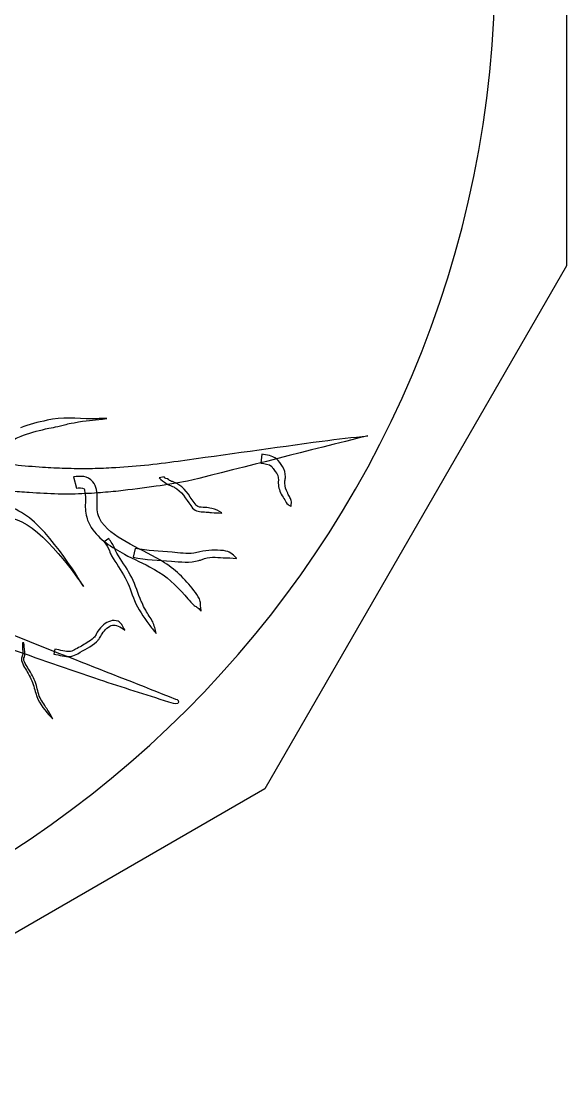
# Model space of a CAD drawing. Extents: x 5.1 to 86.3, y 5.1 to 86.3.
# Drawn here: x 66.63 to 86.27, y 5.13 to 43.63 of the extents above; entities that cross this region are included whole.
import ezdxf

# ---------------------------------------------------------------- set-up
doc = ezdxf.new("R2010")
doc.units = 0
doc.layers.add('View004', color=7, linetype='CONTINUOUS')

msp = doc.modelspace()

# ---------------------------------------------------------------- linework, layer by layer
at = {"layer": 'View004', "color": 7}
for p, q in [((86.270293, 56.571188), (86.270293, 34.830789)), ((86.270293, 34.830789), (75.399291, 16.002689)), ((75.399291, 16.002689), (56.571293, 5.132289))]:
    msp.add_line(p, q, dxfattribs=at)
at = {"layer": 'View004', "color": 1}
for p, q in [((69.7044, 29.32602), (69.703716, 29.336721)), ((69.703716, 29.336721), (69.703716, 29.336721)), ((75.258142, 27.724526), (75.258139, 27.724538)), ((75.285973, 28.041178), (75.258142, 27.724526)), ((68.504024, 27.226125), (68.607738, 26.823833)), ((71.769794, 27.230895), (71.588829, 27.198028)), ((68.607738, 26.823833), (68.607743, 26.823854)), ((76.335491, 26.172578), (76.344795, 26.177898)), ((76.344795, 26.177898), (76.344795, 26.177898)), ((66.735004, 25.879831), (66.735004, 25.879831)), ((73.84231, 25.925089), (73.844286, 25.931093)), ((73.844286, 25.931093), (73.844286, 25.931093)), ((69.775934, 25.01097), (69.611764, 24.88892)), ((69.611764, 24.88892), (69.611767, 24.888946)), ((70.731485, 24.651627), (70.658471, 24.334711)), ((70.658471, 24.334711), (70.658469, 24.334728)), ((74.371322, 24.294994), (74.376262, 24.304501)), ((74.376262, 24.304501), (74.376262, 24.304501)), ((73.099369, 22.396915), (73.10899, 22.401627)), ((73.10899, 22.401627), (73.10899, 22.401627)), ((70.352532, 21.715577), (70.357016, 21.719985)), ((70.357016, 21.719985), (70.357016, 21.719985)), ((71.478072, 21.595053), (71.487572, 21.599993)), ((71.487572, 21.599993), (71.487572, 21.599993)), ((66.721419, 21.251838), (66.662116, 21.24895)), ((66.662116, 21.24895), (66.662145, 21.248943)), ((67.795951, 20.847842), (67.79595, 20.847881)), ((67.833221, 21.024544), (67.795951, 20.847842)), ((67.756333, 18.512729), (67.761425, 18.516453)), ((67.761425, 18.516453), (67.761425, 18.516453))]:
    msp.add_line(p, q, dxfattribs=at)
at = {"layer": 'View004', "color": 3}
msp.add_open_spline([(45.701294, 7.701243), (66.688114, 7.701243), (83.701293, 24.714421), (83.701293, 45.701241)], degree=3, dxfattribs=at)
at = {"layer": 'View004', "color": 1}
for points in [[(67.553042, 29.268306), (67.226876, 29.194684), (66.906445, 29.116476), (66.592623, 28.999003)], [(69.165486, 29.320274), (68.628161, 29.319872), (68.081185, 29.408429), (67.553042, 29.268306)], [(68.685647, 29.206439), (69.115126, 29.276869), (69.261677, 29.283237), (69.7044, 29.32602)], [(69.703716, 29.336721), (69.524306, 29.331249), (69.34498, 29.320373), (69.165486, 29.320274)], [(66.704442, 28.727373), (67.002475, 28.838948), (67.308013, 28.911155), (67.617795, 28.980712)], [(67.617795, 28.980712), (67.725749, 29.002091), (67.834252, 29.020847), (67.941656, 29.044833)], [(67.941656, 29.044833), (68.400718, 29.147368), (68.180005, 29.123519), (68.685647, 29.206439)], [(66.176705, 28.492517), (66.404518, 28.599826), (66.469602, 28.639455), (66.704442, 28.727373)], [(72.272619, 27.800784), (74.00431, 28.039971), (75.735825, 28.280217), (77.467569, 28.518724)], [(79.113094, 28.711081), (76.945906, 28.163841), (74.778719, 27.616602), (72.611531, 27.069362)], [(77.467569, 28.518724), (78.015412, 28.588427), (78.56441, 28.648478), (79.113094, 28.711081)], [(71.062905, 27.6483), (71.467442, 27.688253), (71.869838, 27.746496), (72.272619, 27.800784)], [(75.258139, 27.724538), (75.385442, 27.699823), (75.544012, 27.698972), (75.646021, 27.603494)], [(75.812786, 27.875338), (75.660509, 27.991124), (75.469834, 28.018576), (75.285973, 28.041178)], [(76.032473, 27.603214), (75.97048, 27.699531), (75.905608, 27.804759), (75.812786, 27.875338)], [(66.385927, 27.669884), (66.719313, 27.63006), (67.054303, 27.606706), (67.389135, 27.583028)], [(67.389135, 27.583028), (67.65913, 27.566308), (67.92928, 27.551009), (68.199624, 27.541114)], [(68.199624, 27.541114), (68.496252, 27.536174), (68.792957, 27.530398), (69.089626, 27.533415)], [(69.089626, 27.533415), (69.352118, 27.538659), (69.61457, 27.546791), (69.876646, 27.562804)], [(69.876646, 27.562804), (70.272474, 27.585247), (70.667643, 27.617881), (71.062905, 27.6483)], [(75.646021, 27.603494), (75.658637, 27.591691), (75.664542, 27.574295), (75.674514, 27.560174)], [(75.674514, 27.560174), (75.706327, 27.515113), (75.739782, 27.471229), (75.77205, 27.426491)], [(75.77205, 27.426491), (75.852025, 27.311108), (75.895375, 27.254027), (75.886397, 27.114877)], [(76.141533, 27.228767), (76.146845, 27.362664), (76.097671, 27.488788), (76.032473, 27.603214)], [(69.199862, 27.049598), (69.004956, 27.277717), (68.77146, 27.266251), (68.504024, 27.226125)], [(69.362492, 26.45976), (69.351457, 26.661263), (69.339723, 26.885898), (69.199862, 27.049598)], [(72.611531, 27.069362), (72.236129, 27.006791), (71.861432, 26.939182), (71.483841, 26.890808)], [(71.588829, 27.198028), (71.666761, 27.107024), (71.733301, 27.075405), (71.883986, 26.96722)], [(71.934037, 27.117204), (71.881438, 27.186166), (71.767035, 27.150317), (71.769794, 27.230895)], [(71.883986, 26.96722), (71.920048, 26.941327), (72.071521, 26.886682), (72.114869, 26.865046)], [(72.067276, 27.059414), (72.045822, 27.067257), (71.95428, 27.090672), (71.934037, 27.117204)], [(72.304304, 26.94617), (72.166089, 27.022662), (72.202664, 27.009888), (72.067276, 27.059414)], [(75.886397, 27.114877), (75.864904, 26.957069), (75.906575, 26.804881), (75.962736, 26.659031)], [(76.176807, 26.742431), (76.134334, 26.849524), (76.10409, 26.968348), (76.119341, 27.083858)], [(76.119341, 27.083858), (76.127396, 27.126829), (76.139839, 27.186101), (76.141533, 27.228767)], [(66.907682, 26.662762), (66.676159, 26.676077), (66.445003, 26.695313), (66.213863, 26.713963)], [(67.954848, 26.608734), (67.605574, 26.62236), (67.256538, 26.641003), (66.907682, 26.662762)], [(68.453561, 26.607822), (68.287371, 26.604098), (68.120987, 26.603338), (67.954848, 26.608734)], [(69.378456, 26.651104), (69.07066, 26.627589), (68.761995, 26.618598), (68.453561, 26.607822)], [(68.607743, 26.823854), (68.69243, 26.82735), (68.811808, 26.853084), (68.89143, 26.793834)], [(68.89143, 26.793834), (68.906706, 26.782472), (68.902093, 26.757232), (68.905824, 26.738567)], [(68.905824, 26.738567), (68.925599, 26.639638), (68.931094, 26.539694), (68.934955, 26.439207)], [(70.125582, 26.719321), (69.877295, 26.689028), (69.627703, 26.671342), (69.378456, 26.651104)], [(71.483841, 26.890808), (71.031498, 26.830442), (70.579216, 26.769339), (70.125582, 26.719321)], [(72.114869, 26.865046), (72.15214, 26.846449), (72.18697, 26.823292), (72.223018, 26.802414)], [(72.223018, 26.802414), (72.474334, 26.624694), (72.610021, 26.342531), (72.792579, 26.103855)], [(72.923785, 26.206189), (72.72291, 26.458088), (72.582732, 26.763844), (72.304304, 26.94617)], [(75.962736, 26.659031), (75.997058, 26.584232), (76.046153, 26.517901), (76.08784, 26.447431)], [(76.201166, 26.687073), (76.193111, 26.705556), (76.184926, 26.723979), (76.176807, 26.742431)], [(76.266493, 26.55339), (76.218878, 26.639993), (76.239089, 26.60007), (76.201166, 26.687073)], [(66.735004, 25.879831), (66.180362, 26.226288), (65.771356, 26.358891), (64.826195, 26.333023)], [(68.934955, 26.439207), (68.933435, 26.24279), (68.916996, 26.041321), (68.962095, 25.847774)], [(69.378338, 25.901046), (69.333757, 26.083061), (69.364749, 26.275479), (69.362492, 26.45976)], [(72.982913, 26.162717), (72.961071, 26.173737), (72.943492, 26.191696), (72.923785, 26.206189)], [(76.08784, 26.447431), (76.123158, 26.387726), (76.152486, 26.326532), (76.190948, 26.268593)], [(76.190948, 26.268593), (76.280736, 26.196378), (76.232647, 26.228526), (76.335491, 26.172578)], [(76.339123, 26.414963), (76.329754, 26.44281), (76.279714, 26.529343), (76.266493, 26.55339)], [(76.356434, 26.332207), (76.350666, 26.359795), (76.348109, 26.388257), (76.339123, 26.414963)], [(76.344795, 26.177898), (76.352827, 26.284418), (76.348945, 26.232983), (76.356434, 26.332207)], [(63.785609, 25.803906), (64.514952, 26.028021), (65.781282, 26.013218), (66.646818, 25.607317)], [(68.863418, 23.286249), (68.863418, 23.286249), (67.68353, 25.287332), (66.735004, 25.879831)], [(68.962095, 25.847774), (69.010818, 25.638692), (69.046138, 25.599004), (69.143972, 25.407942)], [(69.516401, 25.603564), (69.462707, 25.70232), (69.405394, 25.790593), (69.378338, 25.901046)], [(72.792579, 26.103855), (72.911757, 25.977767), (73.064006, 25.976372), (73.224829, 25.965407)], [(73.233884, 26.129665), (73.158097, 26.136277), (73.054535, 26.126625), (72.982913, 26.162717)], [(73.224829, 25.965407), (73.265519, 25.962595), (73.306114, 25.958567), (73.346757, 25.955131)], [(73.492173, 26.094613), (73.382305, 26.112025), (73.344499, 26.11999), (73.233884, 26.129665)], [(73.346757, 25.955131), (73.389788, 25.952471), (73.432816, 25.949735), (73.475846, 25.947091)], [(73.475846, 25.947091), (73.597859, 25.934406), (73.720048, 25.9343), (73.84231, 25.925089)], [(73.844286, 25.931093), (73.732143, 25.999113), (73.626031, 26.076174), (73.492173, 26.094613)], [(66.646818, 25.607317), (67.615419, 25.153082), (68.863418, 23.286249), (68.863418, 23.286249)], [(69.143972, 25.407942), (69.430226, 24.963494), (69.888686, 24.698635), (70.338251, 24.446147)], [(70.541045, 24.802683), (70.165128, 25.019374), (69.772243, 25.242752), (69.516401, 25.603564)], [(69.611767, 24.888946), (69.683146, 24.784905), (69.762153, 24.680295), (69.807837, 24.561114)], [(69.993998, 24.650839), (69.940753, 24.781075), (69.852887, 24.89478), (69.775934, 25.01097)], [(70.016365, 24.577773), (70.008142, 24.60188), (70.003635, 24.627264), (69.993998, 24.650839)], [(71.78737, 24.13468), (71.383067, 24.378474), (70.960722, 24.587057), (70.541045, 24.802683)], [(72.060085, 24.515194), (71.616775, 24.557077), (71.168777, 24.56071), (70.731485, 24.651627)], [(69.807837, 24.561114), (69.812549, 24.548908), (69.812169, 24.535228), (69.816075, 24.522764)], [(69.816075, 24.522764), (69.832681, 24.470256), (69.850245, 24.437396), (69.873873, 24.386765)], [(69.873873, 24.386765), (70.038133, 24.124639), (70.21246, 23.86992), (70.363256, 23.599449)], [(70.062102, 24.477024), (70.042775, 24.515982), (70.029893, 24.538098), (70.016365, 24.577773)], [(70.550773, 23.706847), (70.396483, 23.969335), (70.22909, 24.222676), (70.062102, 24.477024)], [(70.338251, 24.446147), (70.679501, 24.263382), (71.036869, 24.111253), (71.373853, 23.920296)], [(70.658469, 24.334728), (71.109207, 24.234052), (71.573055, 24.228357), (72.031642, 24.191238)], [(72.845573, 24.480485), (72.584109, 24.447212), (72.320437, 24.495685), (72.060085, 24.515194)], [(73.056666, 24.528524), (72.981008, 24.508156), (72.924806, 24.490562), (72.845573, 24.480485)], [(73.018498, 24.215809), (73.059454, 24.226487), (73.098935, 24.242181), (73.139153, 24.255367)], [(73.913541, 24.576062), (73.627452, 24.601575), (73.336413, 24.602503), (73.056666, 24.528524)], [(73.139153, 24.255367), (73.377521, 24.355243), (73.639704, 24.339996), (73.891871, 24.31996)], [(73.891871, 24.31996), (74.052121, 24.312664), (74.211906, 24.312816), (74.371322, 24.294994)], [(74.376262, 24.304501), (74.227236, 24.463413), (74.136895, 24.538395), (73.913541, 24.576062)], [(71.373853, 23.920296), (71.444571, 23.880221), (71.513275, 23.836679), (71.582986, 23.794872)], [(72.902485, 23.068255), (72.576739, 23.47535), (72.236885, 23.859061), (71.78737, 24.13468)], [(72.031642, 24.191238), (72.358725, 24.164388), (72.69636, 24.131814), (73.018498, 24.215809)], [(70.363256, 23.599449), (70.506846, 23.338455), (70.593821, 23.052843), (70.699564, 22.775662)], [(70.902722, 22.852334), (70.794932, 23.140969), (70.702912, 23.437208), (70.550773, 23.706847)], [(71.582986, 23.794872), (71.991138, 23.544875), (72.314587, 23.193365), (72.628559, 22.83818)], [(70.699564, 22.775662), (70.828261, 22.465719), (71.030671, 22.197278), (71.219103, 21.922417)], [(70.962253, 22.715239), (70.94209, 22.760801), (70.922566, 22.806635), (70.902722, 22.852334)], [(71.105587, 22.425709), (71.034383, 22.547964), (71.019157, 22.586654), (70.962253, 22.715239)], [(72.628559, 22.83818), (72.665693, 22.797095), (72.802041, 22.641991), (72.851678, 22.602241)], [(73.073916, 22.747336), (73.048418, 22.861429), (72.96316, 22.973866), (72.902485, 23.068255)], [(73.082041, 22.568924), (73.076037, 22.628151), (73.086905, 22.689237), (73.073916, 22.747336)], [(64.224665, 22.366987), (65.661909, 21.797293), (67.099177, 21.22766), (68.538442, 20.663091)], [(71.358897, 22.009485), (71.278759, 22.151247), (71.18746, 22.28514), (71.105587, 22.425709)], [(72.851678, 22.602241), (72.892855, 22.569265), (72.944347, 22.550561), (72.984962, 22.516897)], [(72.984962, 22.516897), (73.027507, 22.481633), (73.061233, 22.436909), (73.099369, 22.396915)], [(73.10899, 22.401627), (73.100007, 22.457388), (73.087748, 22.512728), (73.082041, 22.568924)], [(70.11032, 22.030311), (69.928309, 22.108215), (69.728853, 22.01654), (69.586665, 21.904228)], [(70.18794, 21.979634), (70.162069, 21.996529), (70.13873, 22.018151), (70.11032, 22.030311)], [(70.293488, 21.812741), (70.196694, 21.983308), (70.308239, 21.842335), (70.18794, 21.979634)], [(71.487572, 21.599993), (71.45002, 21.738076), (71.414278, 21.877102), (71.358897, 22.009485)], [(69.384389, 21.67194), (69.34737, 21.619098), (69.346161, 21.603996), (69.316681, 21.551306)], [(69.586665, 21.904228), (69.513971, 21.831564), (69.443598, 21.756446), (69.384389, 21.67194)], [(69.466928, 21.456838), (69.50853, 21.527685), (69.491339, 21.516604), (69.53611, 21.579844)], [(69.53611, 21.579844), (69.587752, 21.652789), (69.647923, 21.719507), (69.7095, 21.783956)], [(69.7095, 21.783956), (69.850767, 21.891564), (69.952037, 21.925137), (70.117634, 21.855312)], [(70.117634, 21.855312), (70.201927, 21.816978), (70.277103, 21.768925), (70.352532, 21.715577)], [(70.357016, 21.719985), (70.335842, 21.750902), (70.311978, 21.780147), (70.293488, 21.812741)], [(71.219103, 21.922417), (71.306616, 21.813882), (71.388796, 21.70216), (71.478072, 21.595053)], [(66.662145, 21.248943), (66.666705, 21.154525), (66.672915, 21.033947), (66.676145, 20.937492)], [(66.747046, 20.942635), (66.725333, 21.158846), (66.737759, 21.004111), (66.721419, 21.251838)], [(69.001922, 21.263974), (68.866042, 21.176899), (68.724689, 21.099442), (68.581874, 21.024458)], [(68.660482, 20.86329), (68.88535, 20.996254), (69.146731, 21.11027), (69.338611, 21.291225)], [(69.227358, 21.428696), (69.1656, 21.369963), (69.071544, 21.308591), (69.001922, 21.263974)], [(69.283013, 21.495317), (69.264461, 21.47311), (69.248326, 21.448638), (69.227358, 21.428696)], [(69.316681, 21.551306), (69.306048, 21.532306), (69.294238, 21.513983), (69.283013, 21.495317)], [(69.338611, 21.291225), (69.36727, 21.318259), (69.390807, 21.350255), (69.416904, 21.379771)], [(69.416904, 21.379771), (69.433579, 21.405459), (69.451424, 21.430425), (69.466928, 21.456838)], [(69.446838, 19.92149), (68.317144, 20.297524), (67.194775, 20.695056), (66.071628, 21.090088)], [(66.670065, 20.809273), (66.662411, 20.78395), (66.648952, 20.760724), (66.639839, 20.735887)], [(66.676145, 20.937492), (66.677741, 20.890341), (66.683365, 20.853226), (66.670065, 20.809273)], [(66.717261, 20.708121), (66.727871, 20.738445), (66.742965, 20.767447), (66.749782, 20.798838)], [(66.749782, 20.798838), (66.760863, 20.849895), (66.75229, 20.890084), (66.747046, 20.942635)], [(67.79595, 20.847881), (67.996376, 20.820787), (68.204001, 20.731485), (68.409966, 20.766203)], [(68.401437, 20.945311), (68.211375, 20.907821), (68.018737, 21.006172), (67.833221, 21.024544)], [(68.581874, 21.024458), (68.540454, 21.003847), (68.453009, 20.95548), (68.401437, 20.945311)], [(68.409966, 20.766203), (68.510538, 20.783151), (68.56936, 20.819601), (68.660482, 20.86329)], [(66.639839, 20.735887), (66.636419, 20.71479), (66.629192, 20.693958), (66.629686, 20.672594)], [(66.629686, 20.672594), (66.633258, 20.519771), (66.763821, 20.335945), (66.837223, 20.207549)], [(66.711713, 20.660948), (66.710573, 20.676733), (66.715437, 20.692397), (66.717261, 20.708121)], [(66.920063, 20.255749), (66.864195, 20.350186), (66.719541, 20.551617), (66.711713, 20.660948)], [(68.538442, 20.663091), (69.75365, 20.185025), (70.968858, 19.706959), (72.184065, 19.228894)], [(66.837223, 20.207549), (66.930517, 20.042373), (67.017114, 19.871571), (67.073588, 19.689864)], [(67.167539, 19.722786), (67.111185, 19.911183), (67.01988, 20.087224), (66.920063, 20.255749)], [(67.073588, 19.689864), (67.099535, 19.60637), (67.119173, 19.521043), (67.142376, 19.436743)], [(67.234305, 19.461576), (67.211293, 19.54845), (67.193296, 19.636688), (67.167539, 19.722786)], [(71.938645, 19.120472), (71.106712, 19.383325), (70.274592, 19.645676), (69.446838, 19.92149)], [(67.142376, 19.436743), (67.223171, 19.136129), (67.424073, 18.891372), (67.621847, 18.658624)], [(67.468083, 18.997435), (67.373758, 19.14432), (67.273139, 19.288102), (67.234305, 19.461576)], [(67.663737, 18.689331), (67.508955, 18.936488), (67.617301, 18.765057), (67.468083, 18.997435)], [(72.268674, 19.07155), (72.15764, 19.025692), (72.045053, 19.091538), (71.938645, 19.120472)], [(72.184065, 19.228894), (72.262698, 19.24262), (72.328412, 19.129473), (72.268674, 19.07155)], [(67.621847, 18.658624), (67.666679, 18.609992), (67.711504, 18.56136), (67.756333, 18.512729)], [(67.761425, 18.516453), (67.728859, 18.574076), (67.696301, 18.631704), (67.663737, 18.689331)]]:
    msp.add_open_spline(points, degree=3, dxfattribs=at)

doc.saveas('drawing.dxf')
